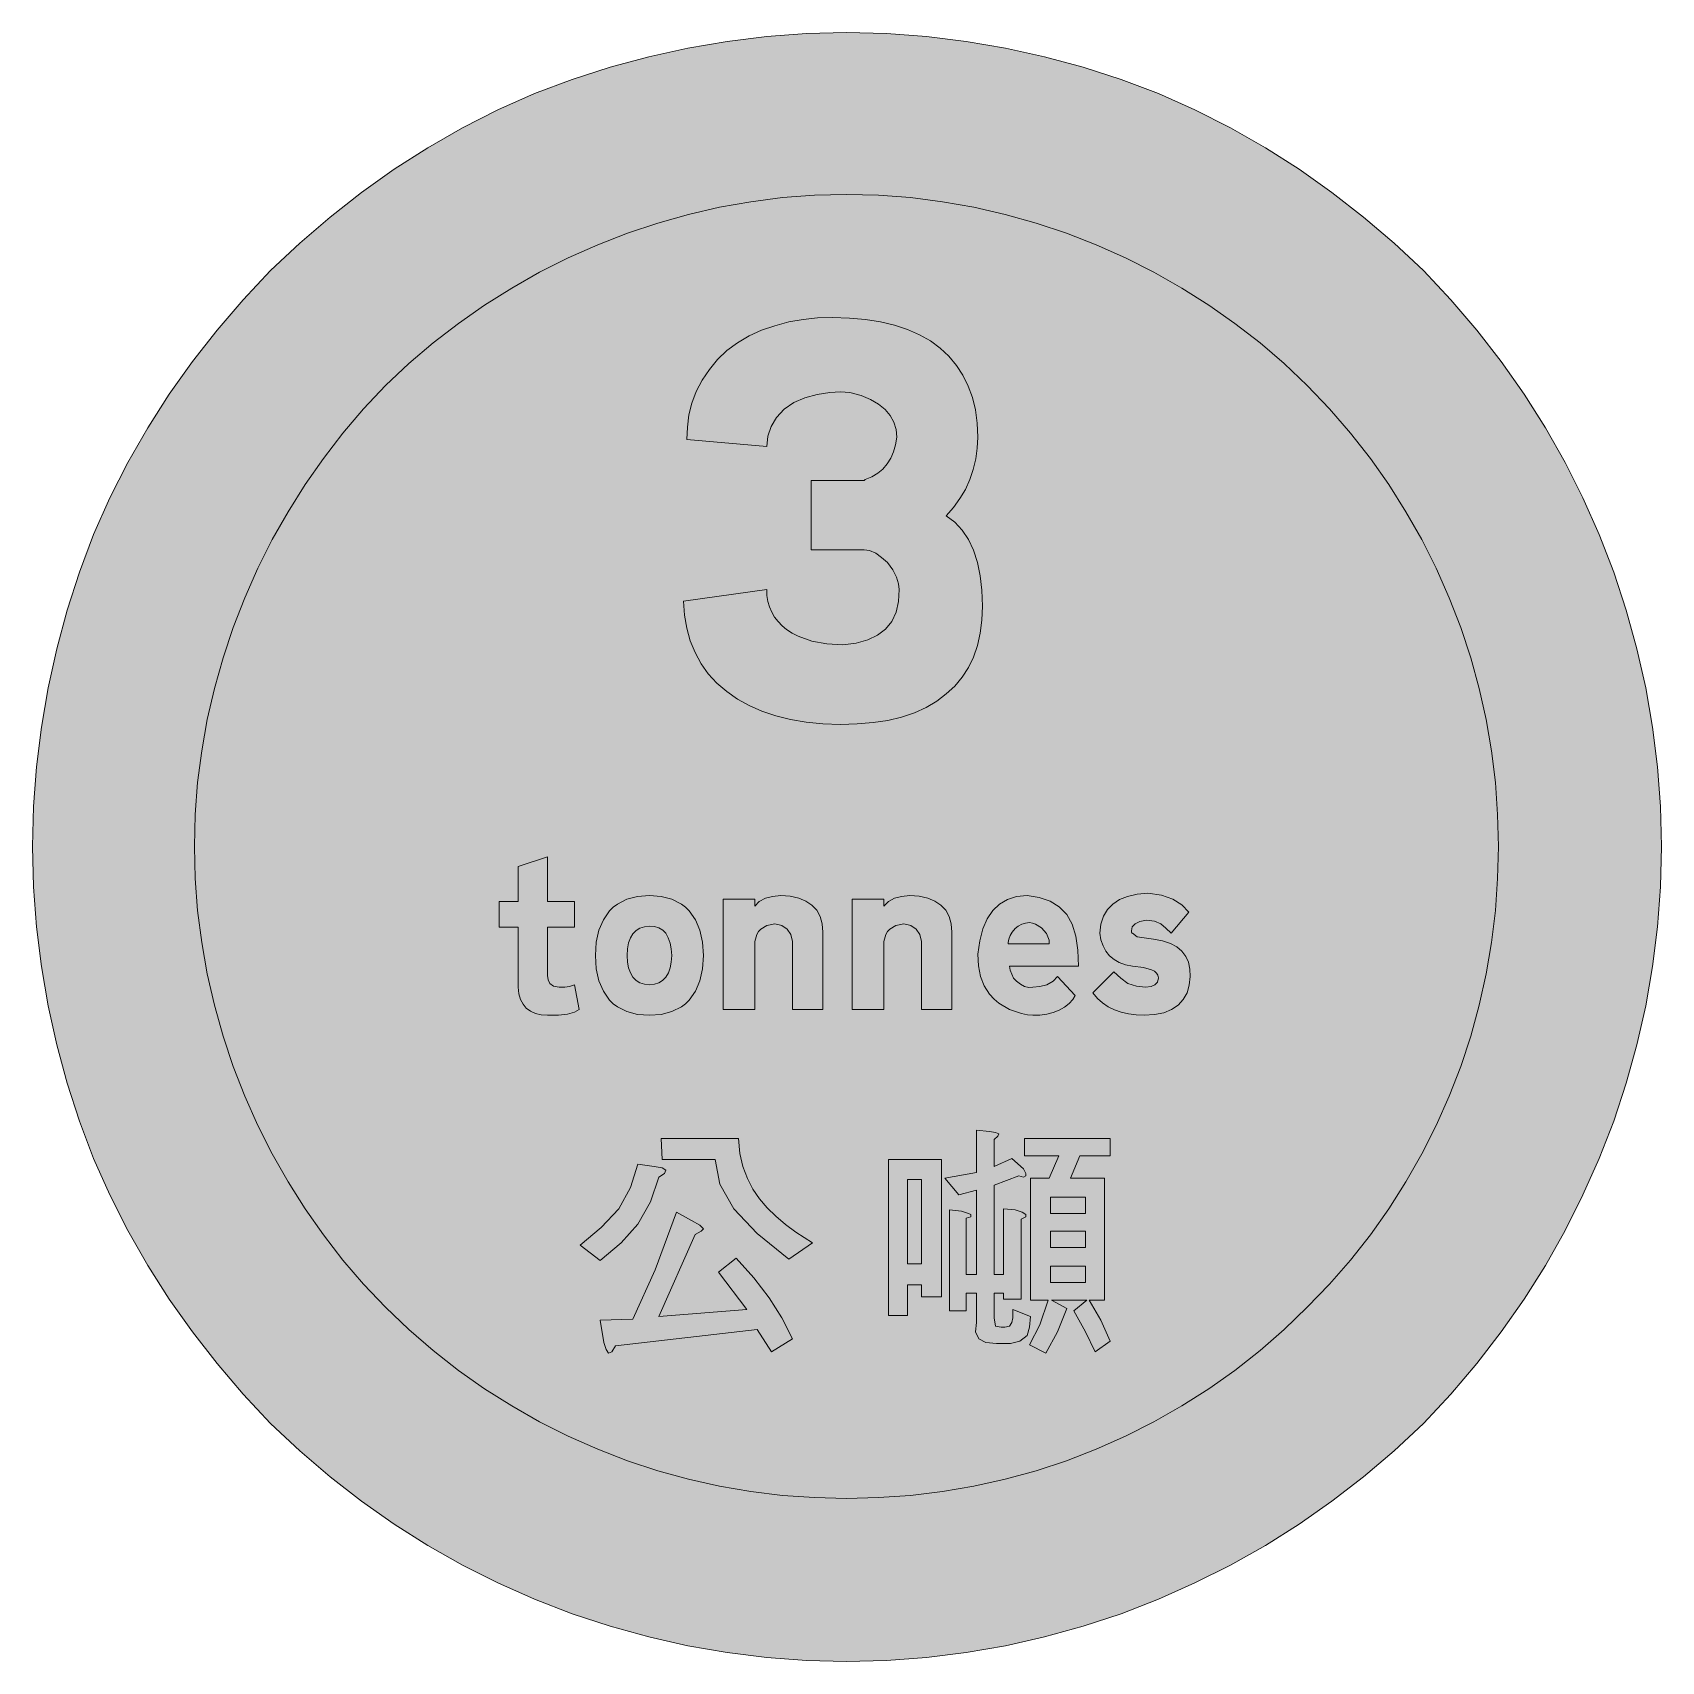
# Model space of a CAD drawing. Header units: metres. Extents: x 160 to 410, y 11 to 261.
import ezdxf

# ---------------------------------------------------------------- set-up
doc = ezdxf.new("R2010")
doc.units = ezdxf.units.M
for name, color, linetype, true_color in [('FILL_BLACK_000000', 7, 'Continuous', 0x000000), ('FILL_RED_FF0000', 7, 'Continuous', 0xff0000), ('FILL_WHITE_FFFFFF', 7, 'Continuous', 0xffffff)]:
    doc.layers.add(name, color=color, linetype=linetype, true_color=true_color)

msp = doc.modelspace()

# ---------------------------------------------------------------- hatches: boundary and pattern name
at = {"layer": 'FILL_BLACK_000000', "true_color": 0x000000}
h = msp.add_hatch(color=7, dxfattribs=at)
h.dxf.hatch_style = 1
h.paths.add_polyline_path([(281.16, 154.88), (278.6, 155.13), (276.18, 155.54), (273.91, 156.1), (271.8, 156.82), (269.84, 157.69), (268.04, 158.69), (266.4, 159.84), (264.88, 161.13), (263.56, 162.56), (262.44, 164.13), (261.52, 165.82), (260.79, 167.64), (260.25, 169.56), (259.9, 171.58), (259.74, 173.7), (272.52, 175.5), (272.57, 174.57), (272.72, 173.68), (272.97, 172.84), (273.31, 172.03), (273.74, 171.28), (274.27, 170.59), (274.88, 169.95), (275.58, 169.38), (276.43, 168.81), (277.36, 168.33), (279.43, 167.6), (281.73, 167.18), (284.22, 167.04), (286.25, 167.29), (288.03, 167.78), (289.53, 168.5), (290.77, 169.45), (291.72, 170.62), (292.4, 172.03), (292.78, 173.65), (292.86, 175.5), (292.76, 176.4), (292.43, 177.43), (291.87, 178.54), (291.06, 179.64), (290.16, 180.43), (289.26, 181.08), (288.29, 181.48), (287.46, 181.62), (279.36, 181.62), (279.36, 192.24), (287.46, 192.24), (287.64, 192.42), (288.66, 192.82), (289.56, 193.36), (290.35, 194.01), (291.01, 194.78), (291.56, 195.66), (291.99, 196.65), (292.31, 197.73), (292.5, 198.9), (292.39, 200.08), (292.06, 201.18), (291.5, 202.2), (290.72, 203.13), (289.71, 203.96), (288.48, 204.67), (287, 205.27), (285.3, 205.74), (283.84, 205.87), (282.24, 205.74), (280.26, 205.47), (278.39, 204.95), (276.7, 204.2), (275.22, 203.22), (274.04, 201.94), (273.19, 200.54), (272.69, 199.04), (272.52, 197.46), (260.28, 198.54), (260.35, 200.43), (260.59, 202.3), (261.04, 204.13), (261.72, 205.92), (262.63, 207.64), (263.72, 209.27), (264.99, 210.81), (266.4, 212.22), (268.06, 213.39), (269.82, 214.45), (271.72, 215.33), (273.78, 216), (275.94, 216.58), (278.12, 216.97), (280.34, 217.19), (282.6, 217.26), (285.22, 217.18), (287.69, 216.96), (290.01, 216.59), (292.16, 216.07), (294.16, 215.41), (295.99, 214.6), (297.66, 213.66), (299.16, 212.58), (300.49, 211.31), (301.65, 209.91), (302.64, 208.39), (303.46, 206.75), (304.09, 204.98), (304.55, 203.09), (304.83, 201.06), (304.92, 198.9), (304.84, 197.22), (304.62, 195.57), (304.24, 193.96), (303.7, 192.4), (303.02, 190.89), (302.19, 189.46), (301.2, 188.1), (300.06, 186.84), (301.39, 185.85), (302.53, 184.62), (303.49, 183.18), (304.27, 181.53), (304.87, 179.68), (305.3, 177.63), (305.56, 175.39), (305.64, 172.98), (305.56, 170.82), (305.3, 168.79), (304.87, 166.9), (304.27, 165.15), (303.49, 163.53), (302.53, 162.04), (301.39, 160.69), (300.06, 159.48), (298.62, 158.35), (297, 157.38), (295.2, 156.58), (293.24, 155.92), (291.12, 155.43), (288.85, 155.08), (286.42, 154.87), (283.86, 154.8), (281.16, 154.88)])
h = msp.add_hatch(color=7, dxfattribs=at)
h.dxf.hatch_style = 1
h.paths.add_polyline_path([(243, 127.62), (243, 123.66), (238.86, 123.66), (238.86, 116.28), (238.97, 115.58), (239.22, 115.02), (239.8, 114.61), (240.66, 114.48), (241.56, 114.48), (242.28, 114.59), (243, 114.84), (243.72, 111.06), (243.01, 110.62), (241.96, 110.34), (240.58, 110.2), (238.86, 110.16), (237.92, 110.23), (237.04, 110.43), (236.25, 110.77), (235.62, 111.24), (235.12, 111.85), (234.72, 112.59), (234.46, 113.47), (234.36, 114.48), (234.36, 123.66), (231.48, 123.66), (231.48, 127.62), (234.36, 127.62), (234.36, 133.02), (238.86, 134.46), (238.86, 127.62), (243, 127.62)])
h = msp.add_hatch(color=7, dxfattribs=at)
h.dxf.hatch_style = 1
h.paths.add_polyline_path([(262.26, 115.45), (261.58, 113.85), (260.64, 112.5), (260.07, 111.93), (259.43, 111.45), (257.98, 110.72), (256.34, 110.3), (254.52, 110.16), (252.7, 110.3), (251.05, 110.72), (249.61, 111.45), (248.97, 111.93), (248.4, 112.5), (247.45, 113.85), (246.78, 115.45), (246.37, 117.28), (246.24, 119.34), (246.37, 121.4), (246.78, 123.23), (247.45, 124.83), (248.4, 126.18), (248.97, 126.75), (249.61, 127.23), (251.05, 127.96), (252.7, 128.38), (254.52, 128.52), (256.34, 128.38), (257.98, 127.96), (259.43, 127.23), (260.07, 126.75), (260.64, 126.18), (261.58, 124.83), (262.26, 123.23), (262.66, 121.4), (262.8, 119.34), (262.66, 117.28), (262.26, 115.45)])
h.paths.add_polyline_path([(257.69, 121.25), (257.41, 122.05), (257.04, 122.76), (256.57, 123.23), (255.98, 123.57), (255.29, 123.77), (254.52, 123.84), (253.75, 123.76), (253.07, 123.54), (252.49, 123.18), (252, 122.67), (251.61, 122.03), (251.33, 121.26), (251.16, 120.36), (251.1, 119.34), (251.16, 118.32), (251.33, 117.42), (251.61, 116.65), (252, 116.01), (252.49, 115.5), (253.07, 115.14), (253.75, 114.92), (254.52, 114.84), (255.29, 114.92), (255.97, 115.14), (256.55, 115.5), (257.04, 116.01), (257.43, 116.65), (257.71, 117.42), (257.88, 118.32), (257.94, 119.34), (257.88, 120.36), (257.69, 121.25)], flags=16)
h = msp.add_hatch(color=7, dxfattribs=at)
h.dxf.hatch_style = 1
h.paths.add_polyline_path([(276.21, 122.58), (275.67, 123.39), (274.86, 123.93), (273.78, 124.2), (272.57, 123.93), (271.64, 123.39), (271.29, 123.02), (271.02, 122.58), (270.72, 121.5), (270.72, 111.06), (265.86, 111.06), (265.86, 127.98), (270.72, 127.98), (270.72, 126.9), (271.39, 127.6), (272.34, 128.16), (273.44, 128.41), (274.68, 128.52), (276.15, 128.43), (277.44, 128.15), (278.55, 127.7), (279.47, 127.08), (280.2, 126.29), (280.73, 125.33), (281.05, 124.21), (281.16, 122.94), (281.16, 111.06), (276.48, 111.06), (276.48, 120.96), (276.48, 121.03), (276.48, 121.14), (276.48, 121.32), (276.48, 121.39), (276.48, 121.5), (276.21, 122.58)])
h = msp.add_hatch(color=7, dxfattribs=at)
h.dxf.hatch_style = 1
h.paths.add_polyline_path([(296.01, 122.58), (295.47, 123.39), (294.66, 123.93), (293.58, 124.2), (292.37, 123.93), (291.44, 123.39), (291.09, 123.02), (290.82, 122.58), (290.52, 121.5), (290.52, 111.06), (285.66, 111.06), (285.66, 127.98), (290.52, 127.98), (290.52, 126.9), (291.2, 127.6), (292.14, 128.16), (293.24, 128.41), (294.48, 128.52), (295.95, 128.43), (297.24, 128.15), (298.35, 127.7), (299.27, 127.08), (300, 126.29), (300.53, 125.33), (300.85, 124.21), (300.96, 122.94), (300.96, 111.06), (296.28, 111.06), (296.28, 120.96), (296.28, 121.14), (296.28, 121.32), (296.28, 121.5), (296.01, 122.58)])
h = msp.add_hatch(color=7, dxfattribs=at)
h.dxf.hatch_style = 1
h.paths.add_polyline_path([(309.89, 117.09), (310.14, 116.46), (310.43, 115.85), (310.86, 115.38), (311.46, 114.91), (312.12, 114.59), (312.78, 114.44), (313.38, 114.48), (314.46, 114.59), (315.54, 114.84), (316.48, 115.4), (317.16, 116.1), (319.86, 113.22), (319.49, 112.56), (318.95, 111.96), (318.25, 111.41), (317.43, 110.95), (316.51, 110.57), (315.51, 110.31), (314.46, 110.17), (313.38, 110.16), (312.54, 110.22), (311.65, 110.41), (309.78, 111.06), (308.18, 112.03), (307.43, 112.65), (306.72, 113.4), (305.91, 114.69), (305.35, 116.12), (305.02, 117.73), (304.92, 119.52), (305.22, 121.61), (305.7, 123.43), (306.36, 124.98), (307.21, 126.25), (308.25, 127.24), (309.48, 127.95), (310.89, 128.38), (312.48, 128.52), (314.37, 128.25), (316.01, 127.69), (317.42, 126.82), (318.6, 125.64), (319.41, 124.12), (319.97, 122.29), (320.3, 120.15), (320.4, 117.72), (309.78, 117.72), (309.89, 117.09)])
h.paths.add_polyline_path([(315.9, 121.68), (315.45, 122.71), (314.71, 123.57), (313.8, 124.16), (313.32, 124.32), (312.84, 124.38), (312.27, 124.32), (311.69, 124.13), (311.14, 123.85), (310.68, 123.48), (310.21, 122.94), (309.87, 122.4), (309.67, 121.86), (309.6, 121.32), (309.6, 121.14), (315.9, 121.14), (315.9, 121.68)], flags=16)
h = msp.add_hatch(color=7, dxfattribs=at)
h.dxf.hatch_style = 1
h.paths.add_polyline_path([(337.38, 114.76), (337.04, 113.58), (336.47, 112.56), (335.68, 111.71), (334.68, 111.04), (333.48, 110.56), (332.07, 110.26), (330.48, 110.16), (329.23, 110.21), (328.05, 110.37), (326.95, 110.63), (325.91, 110.99), (324.96, 111.47), (324.08, 112.06), (323.28, 112.76), (322.56, 113.58), (325.8, 116.82), (326.88, 115.85), (327.96, 115.02), (329.31, 114.61), (330.66, 114.48), (331.52, 114.59), (332.1, 114.84), (332.5, 115.24), (332.64, 115.92), (332.57, 116.3), (332.38, 116.63), (332.05, 116.92), (331.6, 117.16), (330.36, 117.51), (328.68, 117.72), (327.6, 117.92), (326.65, 118.25), (325.84, 118.71), (325.15, 119.29), (324.59, 119.99), (324.15, 120.81), (323.83, 121.73), (323.64, 122.76), (323.82, 124.15), (324.21, 125.36), (324.82, 126.39), (325.64, 127.24), (326.68, 127.91), (327.92, 128.4), (329.37, 128.73), (331.02, 128.88), (333.12, 128.58), (334.85, 127.98), (336.23, 127.11), (337.32, 126), (334.62, 122.76), (333.81, 123.55), (333, 124.2), (332.06, 124.6), (330.84, 124.74), (329.79, 124.54), (329.06, 124.2), (328.64, 123.73), (328.5, 123.12), (328.5, 122.94), (328.59, 122.78), (328.68, 122.76), (329.4, 122.22), (331.92, 121.86), (333.3, 121.59), (334.49, 121.19), (335.47, 120.65), (336.26, 119.99), (336.86, 119.2), (337.26, 118.29), (337.47, 117.26), (337.5, 116.1), (337.38, 114.76)])
h = msp.add_hatch(color=7, dxfattribs=at)
h.dxf.hatch_style = 1
h.paths.add_polyline_path([(306.72, 92.34), (307.62, 92.16), (308.16, 91.98), (307.98, 91.62), (307.44, 91.08), (307.44, 86.94), (310.14, 88.2), (311.94, 86.58), (312.3, 85.86), (312.3, 85.5), (311.94, 85.32), (311.22, 85.5), (307.44, 84.06), (307.44, 70.38), (308.88, 70.38), (308.88, 80.46), (310.68, 80.28), (311.76, 79.92), (312.3, 79.56), (312.3, 79.2), (311.58, 78.84), (311.58, 66.6), (308.88, 66.6), (308.88, 67.5), (307.44, 67.5), (307.44, 63.72), (307.62, 62.46), (308.52, 62.28), (309.06, 62.28), (309.78, 62.46), (310.14, 63), (310.32, 63.72), (310.32, 64.98), (313.02, 63.9), (312.84, 62.28), (312.48, 61.02), (311.4, 60.12), (309.96, 59.76), (307.8, 59.76), (306.18, 59.94), (305.1, 60.48), (304.56, 61.56), (304.74, 63), (304.74, 67.5), (303.12, 67.5), (303.12, 64.8), (300.6, 64.8), (300.6, 80.28), (302.4, 80.1), (303.48, 79.74), (303.84, 79.56), (303.84, 79.2), (303.12, 79.02), (303.12, 70.38), (304.74, 70.38), (304.74, 83.34), (302.04, 82.62), (299.88, 85.14), (304.74, 86.04), (304.74, 92.52), (306.72, 92.34)])
h = msp.add_hatch(color=7, dxfattribs=at)
h.dxf.hatch_style = 1
h.paths.add_polyline_path([(268.2, 91.26), (268.38, 88.92), (268.88, 86.93), (269.56, 85.12), (270.4, 83.49), (271.41, 81.99), (272.58, 80.61), (273.91, 79.31), (275.39, 78.07), (277.02, 76.86), (279.54, 75.24), (275.94, 72.72), (271.08, 76.68), (267.48, 80.46), (265.32, 84.24), (264.6, 88.02), (256.5, 88.02), (256.32, 91.26), (268.2, 91.26)])
h = msp.add_hatch(color=7, dxfattribs=at)
h.dxf.hatch_style = 1
h.paths.add_polyline_path([(319.14, 85.14), (324.36, 85.14), (324.36, 66.42), (322.02, 66.42), (323.82, 63.36), (325.26, 60.12), (322.92, 58.5), (321.48, 61.56), (319.68, 64.8), (321.66, 66.42), (316.26, 66.42), (318.6, 65.16), (317.16, 61.56), (315.36, 58.32), (312.84, 59.58), (314.46, 62.64), (315.72, 66.42), (313.02, 66.42), (313.02, 85.14), (315.9, 85.14), (317.34, 88.56), (312.12, 88.56), (312.12, 91.26), (325.26, 91.26), (325.26, 88.56), (320.58, 88.56), (319.14, 85.14)])
h.paths.add_polyline_path([(316.08, 74.52), (321.48, 74.52), (321.48, 77.04), (316.08, 77.04), (316.08, 74.52)], flags=16)
h.paths.add_polyline_path([(316.08, 82.26), (316.08, 79.74), (321.48, 79.74), (321.48, 82.26), (316.08, 82.26)], flags=16)
h.paths.add_polyline_path([(321.48, 71.64), (316.08, 71.64), (316.08, 69.12), (321.48, 69.12), (321.48, 71.64)], flags=16)
h = msp.add_hatch(color=7, dxfattribs=at)
h.dxf.hatch_style = 1
h.paths.add_polyline_path([(299.34, 66.96), (296.28, 66.96), (296.28, 68.76), (294.12, 68.76), (294.12, 64.08), (291.24, 64.08), (291.24, 88.02), (299.34, 88.02), (299.34, 66.96)])
h.paths.add_polyline_path([(296.28, 84.96), (294.12, 84.96), (294.12, 72), (296.28, 72), (296.28, 84.96)], flags=16)
h = msp.add_hatch(color=7, dxfattribs=at)
h.dxf.hatch_style = 1
h.paths.add_polyline_path([(256.5, 86.76), (257.04, 86.4), (256.86, 85.86), (255.96, 85.32), (254.7, 81.54), (252.72, 78.12), (250.2, 75.24), (246.96, 72.54), (243.9, 74.88), (247.14, 77.58), (249.84, 80.46), (251.64, 83.7), (252.72, 87.3), (255.24, 86.94), (256.5, 86.76)])
h = msp.add_hatch(color=7, dxfattribs=at)
h.dxf.hatch_style = 1
h.paths.add_polyline_path([(262.26, 77.94), (262.8, 77.4), (262.44, 77.04), (261.54, 76.5), (255.96, 63.9), (269.46, 64.98), (265.14, 70.74), (267.84, 72.9), (270.54, 69.84), (272.88, 66.78), (274.86, 63.72), (276.48, 60.48), (273.24, 58.5), (271.08, 61.92), (249.3, 59.4), (248.76, 58.5), (248.22, 58.32), (247.86, 58.86), (247.5, 59.94), (246.96, 63.36), (252, 63.54), (255.42, 71.1), (258.66, 79.92), (261, 78.66), (262.26, 77.94)])
at = {"layer": 'FILL_RED_FF0000', "true_color": 0xff0000}
h = msp.add_hatch(color=7, dxfattribs=at)
h.dxf.hatch_style = 1
h.paths.add_polyline_path([(409.71, 129.89), (409.26, 123.74), (408.5, 117.64), (407.45, 111.6), (406.11, 105.63), (404.47, 99.73), (402.54, 93.92), (400.32, 88.2), (397.82, 82.59), (395.06, 77.11), (392.05, 71.77), (388.78, 66.58), (385.26, 61.55), (381.51, 56.69), (377.53, 52.01), (373.32, 47.52), (368.83, 43.31), (364.15, 39.33), (359.29, 35.58), (354.26, 32.06), (349.07, 28.79), (343.73, 25.78), (338.25, 23.02), (332.64, 20.52), (326.91, 18.3), (321.08, 16.37), (315.16, 14.73), (309.17, 13.39), (303.12, 12.34), (297.03, 11.58), (290.9, 11.13), (284.76, 10.98), (278.63, 11.13), (272.52, 11.58), (266.45, 12.34), (260.41, 13.39), (254.43, 14.73), (248.51, 16.37), (242.66, 18.3), (236.88, 20.52), (231.28, 23.02), (225.82, 25.78), (220.51, 28.79), (215.35, 32.06), (210.35, 35.58), (205.52, 39.33), (200.86, 43.31), (196.38, 47.52), (192.16, 52.01), (188.16, 56.69), (184.38, 61.55), (180.83, 66.58), (177.53, 71.77), (174.48, 77.11), (171.7, 82.59), (169.2, 88.2), (167.04, 93.92), (165.16, 99.73), (163.55, 105.63), (162.22, 111.6), (161.19, 117.64), (160.44, 123.74), (159.99, 129.89), (159.84, 136.08), (159.99, 142.21), (160.44, 148.32), (161.19, 154.39), (162.22, 160.42), (163.55, 166.41), (165.16, 172.33), (167.04, 178.18), (169.2, 183.96), (171.7, 189.56), (174.48, 195.02), (177.53, 200.33), (180.83, 205.49), (184.38, 210.49), (188.16, 215.32), (192.16, 219.98), (196.38, 224.46), (200.86, 228.68), (205.52, 232.68), (210.35, 236.46), (215.35, 240.01), (220.51, 243.31), (225.82, 246.36), (231.28, 249.14), (236.88, 251.64), (242.66, 253.8), (248.51, 255.68), (254.43, 257.29), (260.41, 258.61), (266.45, 259.65), (272.52, 260.4), (278.63, 260.85), (284.76, 261), (290.9, 260.85), (297.03, 260.4), (303.12, 259.65), (309.17, 258.61), (315.16, 257.29), (321.08, 255.68), (326.91, 253.8), (332.64, 251.64), (338.25, 249.14), (343.73, 246.36), (349.07, 243.31), (354.26, 240.01), (359.29, 236.46), (364.15, 232.68), (368.83, 228.68), (373.32, 224.46), (377.53, 219.98), (381.51, 215.32), (385.26, 210.49), (388.78, 205.49), (392.05, 200.33), (395.06, 195.02), (397.82, 189.56), (400.32, 183.96), (402.54, 178.18), (404.47, 172.33), (406.11, 166.41), (407.45, 160.42), (408.5, 154.39), (409.26, 148.32), (409.71, 142.21), (409.86, 136.08), (409.71, 129.89)])
at = {"layer": 'FILL_WHITE_FFFFFF', "true_color": 0xffffff}
h = msp.add_hatch(color=7, dxfattribs=at)
h.dxf.hatch_style = 1
h.paths.add_polyline_path([(384.72, 131.15), (384.37, 126.24), (383.78, 121.35), (382.95, 116.5), (381.89, 111.71), (380.59, 106.97), (379.05, 102.31), (377.28, 97.74), (375.28, 93.26), (373.07, 88.88), (370.64, 84.61), (368.01, 80.46), (365.18, 76.45), (362.14, 72.58), (358.92, 68.87), (355.5, 65.34), (351.97, 61.92), (348.26, 58.7), (344.39, 55.66), (340.38, 52.83), (336.23, 50.2), (331.96, 47.77), (327.58, 45.56), (323.1, 43.56), (318.53, 41.79), (313.87, 40.25), (309.13, 38.95), (304.33, 37.89), (299.49, 37.06), (294.6, 36.47), (289.69, 36.12), (284.76, 36), (279.84, 36.12), (274.95, 36.47), (270.09, 37.06), (265.27, 37.89), (260.51, 38.95), (255.8, 40.25), (251.16, 41.79), (246.6, 43.56), (242.07, 45.56), (237.66, 47.77), (233.38, 50.2), (229.23, 52.83), (225.21, 55.66), (221.34, 58.7), (217.61, 61.92), (214.02, 65.34), (210.66, 68.87), (207.48, 72.58), (204.48, 76.45), (201.67, 80.46), (199.05, 84.61), (196.63, 88.88), (194.42, 93.26), (192.42, 97.74), (190.64, 102.31), (189.08, 106.97), (187.76, 111.71), (186.66, 116.5), (185.8, 121.35), (185.18, 126.24), (184.81, 131.15), (184.68, 136.08), (184.81, 141), (185.18, 145.89), (185.8, 150.75), (186.66, 155.56), (187.76, 160.33), (189.08, 165.04), (190.64, 169.68), (192.42, 174.24), (194.42, 178.77), (196.63, 183.18), (199.05, 187.46), (201.67, 191.61), (204.48, 195.63), (207.48, 199.5), (210.66, 203.23), (214.02, 206.82), (217.61, 210.18), (221.34, 213.36), (225.21, 216.36), (229.23, 219.17), (233.38, 221.79), (237.66, 224.21), (242.07, 226.42), (246.6, 228.42), (251.16, 230.2), (255.8, 231.76), (260.51, 233.08), (265.27, 234.18), (270.09, 235.04), (274.95, 235.66), (279.84, 236.03), (284.76, 236.16), (289.69, 236.03), (294.6, 235.66), (299.49, 235.04), (304.33, 234.18), (309.13, 233.08), (313.87, 231.76), (318.53, 230.2), (323.1, 228.42), (327.58, 226.42), (331.96, 224.21), (336.23, 221.79), (340.38, 219.17), (344.39, 216.36), (348.26, 213.36), (351.97, 210.18), (355.5, 206.82), (358.92, 203.23), (362.14, 199.5), (365.18, 195.63), (368.01, 191.61), (370.64, 187.46), (373.07, 183.18), (375.28, 178.77), (377.28, 174.24), (379.05, 169.68), (380.59, 165.04), (381.89, 160.33), (382.95, 155.56), (383.78, 150.75), (384.37, 145.89), (384.72, 141), (384.84, 136.08), (384.72, 131.15)])

# ---------------------------------------------------------------- linework, layer by layer
at = {"layer": 'FILL_BLACK_000000', "lineweight": 0, "true_color": 0x000000}
for points in [[(281.16, 154.88), (278.6, 155.13), (276.18, 155.54), (273.91, 156.1), (271.8, 156.82), (269.84, 157.69), (268.04, 158.69), (266.4, 159.84), (264.88, 161.13), (263.56, 162.56), (262.44, 164.13), (261.52, 165.82), (260.79, 167.64), (260.25, 169.56), (259.9, 171.58), (259.74, 173.7), (272.52, 175.5), (272.57, 174.57), (272.72, 173.68), (272.97, 172.84), (273.31, 172.03), (273.74, 171.28), (274.27, 170.59), (274.88, 169.95), (275.58, 169.38), (276.43, 168.81), (277.36, 168.33), (279.43, 167.6), (281.73, 167.18), (284.22, 167.04), (286.25, 167.29), (288.03, 167.78), (289.53, 168.5), (290.77, 169.45), (291.72, 170.62), (292.4, 172.03), (292.78, 173.65), (292.86, 175.5), (292.76, 176.4), (292.43, 177.43), (291.87, 178.54), (291.06, 179.64), (290.16, 180.43), (289.26, 181.08), (288.29, 181.48), (287.46, 181.62), (279.36, 181.62), (279.36, 192.24), (287.46, 192.24), (287.64, 192.42), (288.66, 192.82), (289.56, 193.36), (290.35, 194.01), (291.01, 194.78), (291.56, 195.66), (291.99, 196.65), (292.31, 197.73), (292.5, 198.9), (292.39, 200.08), (292.06, 201.18), (291.5, 202.2), (290.72, 203.13), (289.71, 203.96), (288.48, 204.67), (287, 205.27), (285.3, 205.74), (283.84, 205.87), (282.24, 205.74), (280.26, 205.47), (278.39, 204.95), (276.7, 204.2), (275.22, 203.22), (274.04, 201.94), (273.19, 200.54), (272.69, 199.04), (272.52, 197.46), (260.28, 198.54), (260.35, 200.43), (260.59, 202.3), (261.04, 204.13), (261.72, 205.92), (262.63, 207.64), (263.72, 209.27), (264.99, 210.81), (266.4, 212.22), (268.06, 213.39), (269.82, 214.45), (271.72, 215.33), (273.78, 216), (275.94, 216.58), (278.12, 216.97), (280.34, 217.19), (282.6, 217.26), (285.22, 217.18), (287.69, 216.96), (290.01, 216.59), (292.16, 216.07), (294.16, 215.41), (295.99, 214.6), (297.66, 213.66), (299.16, 212.58), (300.49, 211.31), (301.65, 209.91), (302.64, 208.39), (303.46, 206.75), (304.09, 204.98), (304.55, 203.09), (304.83, 201.06), (304.92, 198.9), (304.84, 197.22), (304.62, 195.57), (304.24, 193.96), (303.7, 192.4), (303.02, 190.89), (302.19, 189.46), (301.2, 188.1), (300.06, 186.84), (301.39, 185.85), (302.53, 184.62), (303.49, 183.18), (304.27, 181.53), (304.87, 179.68), (305.3, 177.63), (305.56, 175.39), (305.64, 172.98), (305.56, 170.82), (305.3, 168.79), (304.87, 166.9), (304.27, 165.15), (303.49, 163.53), (302.53, 162.04), (301.39, 160.69), (300.06, 159.48), (298.62, 158.35), (297, 157.38), (295.2, 156.58), (293.24, 155.92), (291.12, 155.43), (288.85, 155.08), (286.42, 154.87), (283.86, 154.8)], [(243, 127.62), (243, 123.66), (238.86, 123.66), (238.86, 116.28), (238.97, 115.58), (239.22, 115.02), (239.8, 114.61), (240.66, 114.48), (241.56, 114.48), (242.28, 114.59), (243, 114.84), (243.72, 111.06), (243.01, 110.62), (241.96, 110.34), (240.58, 110.2), (238.86, 110.16), (237.92, 110.23), (237.04, 110.43), (236.25, 110.77), (235.62, 111.24), (235.12, 111.85), (234.72, 112.59), (234.46, 113.47), (234.36, 114.48), (234.36, 123.66), (231.48, 123.66), (231.48, 127.62), (234.36, 127.62), (234.36, 133.02), (238.86, 134.46), (238.86, 127.62)], [(262.26, 115.45), (261.58, 113.85), (260.64, 112.5), (260.07, 111.93), (259.43, 111.45), (257.98, 110.72), (256.34, 110.3), (254.52, 110.16), (252.7, 110.3), (251.05, 110.72), (249.61, 111.45), (248.97, 111.93), (248.4, 112.5), (247.45, 113.85), (246.78, 115.45), (246.37, 117.28), (246.24, 119.34), (246.37, 121.4), (246.78, 123.23), (247.45, 124.83), (248.4, 126.18), (248.97, 126.75), (249.61, 127.23), (251.05, 127.96), (252.7, 128.38), (254.52, 128.52), (256.34, 128.38), (257.98, 127.96), (259.43, 127.23), (260.07, 126.75), (260.64, 126.18), (261.58, 124.83), (262.26, 123.23), (262.66, 121.4), (262.8, 119.34), (262.66, 117.28)], [(276.21, 122.58), (275.67, 123.39), (274.86, 123.93), (273.78, 124.2), (272.57, 123.93), (271.64, 123.39), (271.29, 123.02), (271.02, 122.58), (270.72, 121.5), (270.72, 111.06), (265.86, 111.06), (265.86, 127.98), (270.72, 127.98), (270.72, 126.9), (271.39, 127.6), (272.34, 128.16), (273.44, 128.41), (274.68, 128.52), (276.15, 128.43), (277.44, 128.15), (278.55, 127.7), (279.47, 127.08), (280.2, 126.29), (280.73, 125.33), (281.05, 124.21), (281.16, 122.94), (281.16, 111.06), (276.48, 111.06), (276.48, 120.96), (276.48, 121.03), (276.48, 121.14), (276.48, 121.32), (276.48, 121.39), (276.48, 121.5)], [(296.01, 122.58), (295.47, 123.39), (294.66, 123.93), (293.58, 124.2), (292.37, 123.93), (291.44, 123.39), (291.09, 123.02), (290.82, 122.58), (290.52, 121.5), (290.52, 111.06), (285.66, 111.06), (285.66, 127.98), (290.52, 127.98), (290.52, 126.9), (291.2, 127.6), (292.14, 128.16), (293.24, 128.41), (294.48, 128.52), (295.95, 128.43), (297.24, 128.15), (298.35, 127.7), (299.27, 127.08), (300, 126.29), (300.53, 125.33), (300.85, 124.21), (300.96, 122.94), (300.96, 111.06), (296.28, 111.06), (296.28, 120.96), (296.28, 121.14), (296.28, 121.32), (296.28, 121.5)], [(309.89, 117.09), (310.14, 116.46), (310.43, 115.85), (310.86, 115.38), (311.46, 114.91), (312.12, 114.59), (312.78, 114.44), (313.38, 114.48), (314.46, 114.59), (315.54, 114.84), (316.48, 115.4), (317.16, 116.1), (319.86, 113.22), (319.49, 112.56), (318.95, 111.96), (318.25, 111.41), (317.43, 110.95), (316.51, 110.57), (315.51, 110.31), (314.46, 110.17), (313.38, 110.16), (312.54, 110.22), (311.65, 110.41), (309.78, 111.06), (308.18, 112.03), (307.43, 112.65), (306.72, 113.4), (305.91, 114.69), (305.35, 116.12), (305.02, 117.73), (304.92, 119.52), (305.22, 121.61), (305.7, 123.43), (306.36, 124.98), (307.21, 126.25), (308.25, 127.24), (309.48, 127.95), (310.89, 128.38), (312.48, 128.52), (314.37, 128.25), (316.01, 127.69), (317.42, 126.82), (318.6, 125.64), (319.41, 124.12), (319.97, 122.29), (320.3, 120.15), (320.4, 117.72), (309.78, 117.72)], [(337.38, 114.76), (337.04, 113.58), (336.47, 112.56), (335.68, 111.71), (334.68, 111.04), (333.48, 110.56), (332.07, 110.26), (330.48, 110.16), (329.23, 110.21), (328.05, 110.37), (326.95, 110.63), (325.91, 110.99), (324.96, 111.47), (324.08, 112.06), (323.28, 112.76), (322.56, 113.58), (325.8, 116.82), (326.88, 115.85), (327.96, 115.02), (329.31, 114.61), (330.66, 114.48), (331.52, 114.59), (332.1, 114.84), (332.5, 115.24), (332.64, 115.92), (332.57, 116.3), (332.38, 116.63), (332.05, 116.92), (331.6, 117.16), (330.36, 117.51), (328.68, 117.72), (327.6, 117.92), (326.65, 118.25), (325.84, 118.71), (325.15, 119.29), (324.59, 119.99), (324.15, 120.81), (323.83, 121.73), (323.64, 122.76), (323.82, 124.15), (324.21, 125.36), (324.82, 126.39), (325.64, 127.24), (326.68, 127.91), (327.92, 128.4), (329.37, 128.73), (331.02, 128.88), (333.12, 128.58), (334.85, 127.98), (336.23, 127.11), (337.32, 126), (334.62, 122.76), (333.81, 123.55), (333, 124.2), (332.06, 124.6), (330.84, 124.74), (329.79, 124.54), (329.06, 124.2), (328.64, 123.73), (328.5, 123.12), (328.5, 122.94), (328.59, 122.78), (328.68, 122.76), (329.4, 122.22), (331.92, 121.86), (333.3, 121.59), (334.49, 121.19), (335.47, 120.65), (336.26, 119.99), (336.86, 119.2), (337.26, 118.29), (337.47, 117.26), (337.5, 116.1)], [(257.69, 121.25), (257.41, 122.05), (257.04, 122.76), (256.57, 123.23), (255.98, 123.57), (255.29, 123.77), (254.52, 123.84), (253.75, 123.76), (253.07, 123.54), (252.49, 123.18), (252, 122.67), (251.61, 122.03), (251.33, 121.26), (251.16, 120.36), (251.1, 119.34), (251.16, 118.32), (251.33, 117.42), (251.61, 116.65), (252, 116.01), (252.49, 115.5), (253.07, 115.14), (253.75, 114.92), (254.52, 114.84), (255.29, 114.92), (255.97, 115.14), (256.55, 115.5), (257.04, 116.01), (257.43, 116.65), (257.71, 117.42), (257.88, 118.32), (257.94, 119.34), (257.88, 120.36)], [(315.9, 121.68), (315.45, 122.71), (314.71, 123.57), (313.8, 124.16), (313.32, 124.32), (312.84, 124.38), (312.27, 124.32), (311.69, 124.13), (311.14, 123.85), (310.68, 123.48), (310.21, 122.94), (309.87, 122.4), (309.67, 121.86), (309.6, 121.32), (309.6, 121.14), (315.9, 121.14)], [(306.72, 92.34), (307.62, 92.16), (308.16, 91.98), (307.98, 91.62), (307.44, 91.08), (307.44, 86.94), (310.14, 88.2), (311.94, 86.58), (312.3, 85.86), (312.3, 85.5), (311.94, 85.32), (311.22, 85.5), (307.44, 84.06), (307.44, 70.38), (308.88, 70.38), (308.88, 80.46), (310.68, 80.28), (311.76, 79.92), (312.3, 79.56), (312.3, 79.2), (311.58, 78.84), (311.58, 66.6), (308.88, 66.6), (308.88, 67.5), (307.44, 67.5), (307.44, 63.72), (307.62, 62.46), (308.52, 62.28), (309.06, 62.28), (309.78, 62.46), (310.14, 63), (310.32, 63.72), (310.32, 64.98), (313.02, 63.9), (312.84, 62.28), (312.48, 61.02), (311.4, 60.12), (309.96, 59.76), (307.8, 59.76), (306.18, 59.94), (305.1, 60.48), (304.56, 61.56), (304.74, 63), (304.74, 67.5), (303.12, 67.5), (303.12, 64.8), (300.6, 64.8), (300.6, 80.28), (302.4, 80.1), (303.48, 79.74), (303.84, 79.56), (303.84, 79.2), (303.12, 79.02), (303.12, 70.38), (304.74, 70.38), (304.74, 83.34), (302.04, 82.62), (299.88, 85.14), (304.74, 86.04), (304.74, 92.52)], [(268.2, 91.26), (268.38, 88.92), (268.88, 86.93), (269.56, 85.12), (270.4, 83.49), (271.41, 81.99), (272.58, 80.61), (273.91, 79.31), (275.39, 78.07), (277.02, 76.86), (279.54, 75.24), (275.94, 72.72), (271.08, 76.68), (267.48, 80.46), (265.32, 84.24), (264.6, 88.02), (256.5, 88.02), (256.32, 91.26)], [(319.14, 85.14), (324.36, 85.14), (324.36, 66.42), (322.02, 66.42), (323.82, 63.36), (325.26, 60.12), (322.92, 58.5), (321.48, 61.56), (319.68, 64.8), (321.66, 66.42), (316.26, 66.42), (318.6, 65.16), (317.16, 61.56), (315.36, 58.32), (312.84, 59.58), (314.46, 62.64), (315.72, 66.42), (313.02, 66.42), (313.02, 85.14), (315.9, 85.14), (317.34, 88.56), (312.12, 88.56), (312.12, 91.26), (325.26, 91.26), (325.26, 88.56), (320.58, 88.56)], [(299.34, 66.96), (296.28, 66.96), (296.28, 68.76), (294.12, 68.76), (294.12, 64.08), (291.24, 64.08), (291.24, 88.02), (299.34, 88.02)], [(256.5, 86.76), (257.04, 86.4), (256.86, 85.86), (255.96, 85.32), (254.7, 81.54), (252.72, 78.12), (250.2, 75.24), (246.96, 72.54), (243.9, 74.88), (247.14, 77.58), (249.84, 80.46), (251.64, 83.7), (252.72, 87.3), (255.24, 86.94)], [(296.28, 84.96), (294.12, 84.96), (294.12, 72), (296.28, 72)], [(316.08, 82.26), (316.08, 79.74), (321.48, 79.74), (321.48, 82.26)], [(262.26, 77.94), (262.8, 77.4), (262.44, 77.04), (261.54, 76.5), (255.96, 63.9), (269.46, 64.98), (265.14, 70.74), (267.84, 72.9), (270.54, 69.84), (272.88, 66.78), (274.86, 63.72), (276.48, 60.48), (273.24, 58.5), (271.08, 61.92), (249.3, 59.4), (248.76, 58.5), (248.22, 58.32), (247.86, 58.86), (247.5, 59.94), (246.96, 63.36), (252, 63.54), (255.42, 71.1), (258.66, 79.92), (261, 78.66)], [(316.08, 74.52), (321.48, 74.52), (321.48, 77.04), (316.08, 77.04)], [(321.48, 71.64), (316.08, 71.64), (316.08, 69.12), (321.48, 69.12)]]:
    msp.add_lwpolyline(points, close=True, dxfattribs=at)
at = {"layer": 'FILL_RED_FF0000', "lineweight": 0, "true_color": 0xff0000}
msp.add_lwpolyline([(409.71, 129.89), (409.26, 123.74), (408.5, 117.64), (407.45, 111.6), (406.11, 105.63), (404.47, 99.73), (402.54, 93.92), (400.32, 88.2), (397.82, 82.59), (395.06, 77.11), (392.05, 71.77), (388.78, 66.58), (385.26, 61.55), (381.51, 56.69), (377.53, 52.01), (373.32, 47.52), (368.83, 43.31), (364.15, 39.33), (359.29, 35.58), (354.26, 32.06), (349.07, 28.79), (343.73, 25.78), (338.25, 23.02), (332.64, 20.52), (326.91, 18.3), (321.08, 16.37), (315.16, 14.73), (309.17, 13.39), (303.12, 12.34), (297.03, 11.58), (290.9, 11.13), (284.76, 10.98), (278.63, 11.13), (272.52, 11.58), (266.45, 12.34), (260.41, 13.39), (254.43, 14.73), (248.51, 16.37), (242.66, 18.3), (236.88, 20.52), (231.28, 23.02), (225.82, 25.78), (220.51, 28.79), (215.35, 32.06), (210.35, 35.58), (205.52, 39.33), (200.86, 43.31), (196.38, 47.52), (192.16, 52.01), (188.16, 56.69), (184.38, 61.55), (180.83, 66.58), (177.53, 71.77), (174.48, 77.11), (171.7, 82.59), (169.2, 88.2), (167.04, 93.92), (165.16, 99.73), (163.55, 105.63), (162.22, 111.6), (161.19, 117.64), (160.44, 123.74), (159.99, 129.89), (159.84, 136.08), (159.99, 142.21), (160.44, 148.32), (161.19, 154.39), (162.22, 160.42), (163.55, 166.41), (165.16, 172.33), (167.04, 178.18), (169.2, 183.96), (171.7, 189.56), (174.48, 195.02), (177.53, 200.33), (180.83, 205.49), (184.38, 210.49), (188.16, 215.32), (192.16, 219.98), (196.38, 224.46), (200.86, 228.68), (205.52, 232.68), (210.35, 236.46), (215.35, 240.01), (220.51, 243.31), (225.82, 246.36), (231.28, 249.14), (236.88, 251.64), (242.66, 253.8), (248.51, 255.68), (254.43, 257.29), (260.41, 258.61), (266.45, 259.65), (272.52, 260.4), (278.63, 260.85), (284.76, 261), (290.9, 260.85), (297.03, 260.4), (303.12, 259.65), (309.17, 258.61), (315.16, 257.29), (321.08, 255.68), (326.91, 253.8), (332.64, 251.64), (338.25, 249.14), (343.73, 246.36), (349.07, 243.31), (354.26, 240.01), (359.29, 236.46), (364.15, 232.68), (368.83, 228.68), (373.32, 224.46), (377.53, 219.98), (381.51, 215.32), (385.26, 210.49), (388.78, 205.49), (392.05, 200.33), (395.06, 195.02), (397.82, 189.56), (400.32, 183.96), (402.54, 178.18), (404.47, 172.33), (406.11, 166.41), (407.45, 160.42), (408.5, 154.39), (409.26, 148.32), (409.71, 142.21), (409.86, 136.08)], close=True, dxfattribs=at)
at = {"layer": 'FILL_WHITE_FFFFFF', "lineweight": 0, "true_color": 0xff0000}
msp.add_lwpolyline([(384.72, 131.15), (384.37, 126.24), (383.78, 121.35), (382.95, 116.5), (381.89, 111.71), (380.59, 106.97), (379.05, 102.31), (377.28, 97.74), (375.28, 93.26), (373.07, 88.88), (370.64, 84.61), (368.01, 80.46), (365.18, 76.45), (362.14, 72.58), (358.92, 68.87), (355.5, 65.34), (351.97, 61.92), (348.26, 58.7), (344.39, 55.66), (340.38, 52.83), (336.23, 50.2), (331.96, 47.77), (327.58, 45.56), (323.1, 43.56), (318.53, 41.79), (313.87, 40.25), (309.13, 38.95), (304.33, 37.89), (299.49, 37.06), (294.6, 36.47), (289.69, 36.12), (284.76, 36), (279.84, 36.12), (274.95, 36.47), (270.09, 37.06), (265.27, 37.89), (260.51, 38.95), (255.8, 40.25), (251.16, 41.79), (246.6, 43.56), (242.07, 45.56), (237.66, 47.77), (233.38, 50.2), (229.23, 52.83), (225.21, 55.66), (221.34, 58.7), (217.61, 61.92), (214.02, 65.34), (210.66, 68.87), (207.48, 72.58), (204.48, 76.45), (201.67, 80.46), (199.05, 84.61), (196.63, 88.88), (194.42, 93.26), (192.42, 97.74), (190.64, 102.31), (189.08, 106.97), (187.76, 111.71), (186.66, 116.5), (185.8, 121.35), (185.18, 126.24), (184.81, 131.15), (184.68, 136.08), (184.81, 141), (185.18, 145.89), (185.8, 150.75), (186.66, 155.56), (187.76, 160.33), (189.08, 165.04), (190.64, 169.68), (192.42, 174.24), (194.42, 178.77), (196.63, 183.18), (199.05, 187.46), (201.67, 191.61), (204.48, 195.63), (207.48, 199.5), (210.66, 203.23), (214.02, 206.82), (217.61, 210.18), (221.34, 213.36), (225.21, 216.36), (229.23, 219.17), (233.38, 221.79), (237.66, 224.21), (242.07, 226.42), (246.6, 228.42), (251.16, 230.2), (255.8, 231.76), (260.51, 233.08), (265.27, 234.18), (270.09, 235.04), (274.95, 235.66), (279.84, 236.03), (284.76, 236.16), (289.69, 236.03), (294.6, 235.66), (299.49, 235.04), (304.33, 234.18), (309.13, 233.08), (313.87, 231.76), (318.53, 230.2), (323.1, 228.42), (327.58, 226.42), (331.96, 224.21), (336.23, 221.79), (340.38, 219.17), (344.39, 216.36), (348.26, 213.36), (351.97, 210.18), (355.5, 206.82), (358.92, 203.23), (362.14, 199.5), (365.18, 195.63), (368.01, 191.61), (370.64, 187.46), (373.07, 183.18), (375.28, 178.77), (377.28, 174.24), (379.05, 169.68), (380.59, 165.04), (381.89, 160.33), (382.95, 155.56), (383.78, 150.75), (384.37, 145.89), (384.72, 141), (384.84, 136.08)], close=True, dxfattribs=at)

doc.saveas('drawing.dxf')
